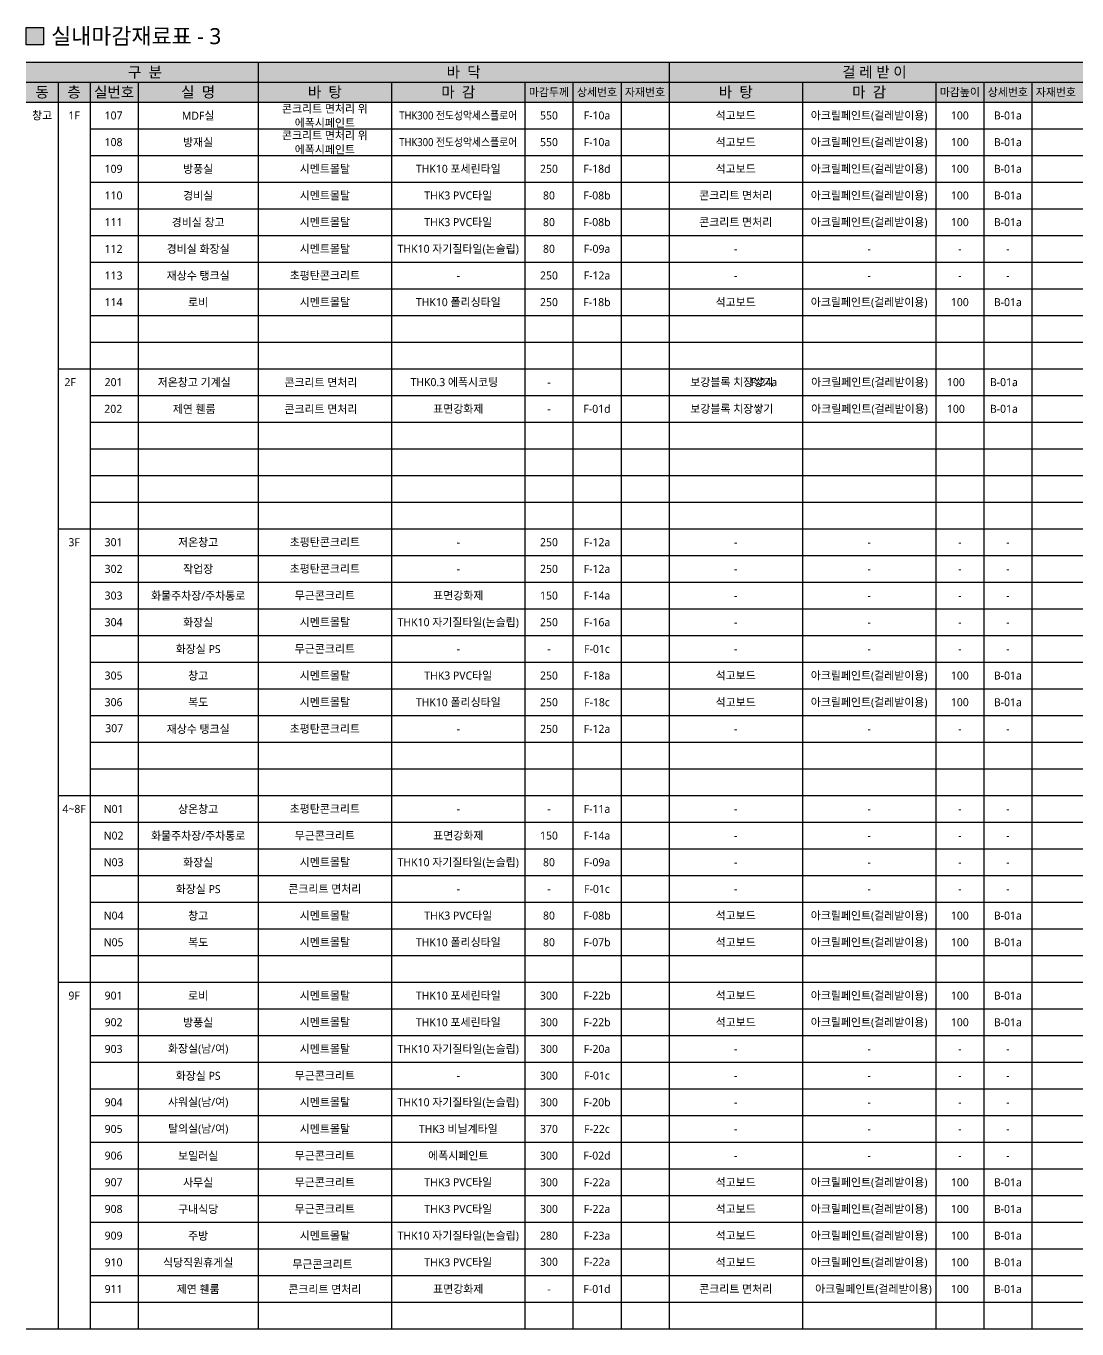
# Model space of a CAD drawing. Header units: millimetres. Extents: x 38 to 24868, y -11128 to 6117.
# Drawn here: x 16918 to 20857, y 1232 to 6117 of the extents above; entities that cross this region are included whole.
import ezdxf
from ezdxf.enums import TextEntityAlignment as Align

# ---------------------------------------------------------------- set-up
doc = ezdxf.new("R2010")
doc.units = ezdxf.units.MM
doc.layers.get('0').update_dxf_attribs({"linetype": 'CONTINUOUS'})
for name, color, linetype, lineweight in [('A-MKXS-TEXT1', 3, 'CONTINUOUS', 25), ('A-XXXX-SYMB', 7, 'CONTINUOUS', 25), ('A-XXXX-TABL', 7, 'CONTINUOUS', 25), ('A-XXXX-TXT2', 3, 'CONTINUOUS', 25)]:
    doc.layers.add(name, color=color, linetype=linetype, lineweight=lineweight)
doc.layers.add('A-XXXX-SOLD', color=252, linetype='CONTINUOUS')
doc.styles.add('맑은고딕', font='malgun.ttf')

# ---------------------------------------------------------------- blocks, each defined once
blk = doc.blocks.new('상온창고 재료마감표')
at = {"layer": 'A-MKXS-TEXT1', "style": '맑은고딕'}
for s, p in [('상온창고', (225, -50)), ('화물주차장/주차통로', (225, -150)), ('화장실', (225, -250)), ('화장실 PS', (225, -350)), ('창고', (225, -450)), ('복도', (225, -550))]:
    blk.add_text(s, height=30, dxfattribs=at).set_placement(p, align=Align.MIDDLE)
for s, p in [('초평탄콘크리트', (700, -50)), ('F-11a', (1720, -50)), ('콘크리트 면처리', (3780, -52.9)), ('친환경 수성페인트 (2회)', (4280, -50)), ('W-01a', (4800, -50)), ('PC구조 부재노출', (5320, -50)), ('-', (1200, -50)), ('-', (1540, -50)), ('-', (2240, -50)), ('-', (2740, -50)), ('-', (3080, -50)), ('-', (3260, -50)), ('-', (4620, -50)), ('-', (5820, -50)), ('-', (6160, -50)), ('-', (6340, -50)), ('무근콘크리트', (700, -150)), ('표면강화제', (1200, -150)), ('150', (1540, -150)), ('F-14a', (1720, -150)), ('콘크리트 면처리', (3780, -152.9)), ('친환경 수성페인트 (2회)', (4280, -150)), ('W-01a', (4800, -150)), ('PC구조 부재노출', (5320, -150)), ('-', (2240, -150)), ('-', (2740, -150)), ('-', (3080, -150)), ('-', (3260, -150)), ('-', (4620, -150)), ('-', (5820, -150)), ('-', (6160, -150)), ('-', (6340, -150)), ('시멘트몰탈', (700, -250)), ('THK10 자기질타일(논슬립)', (1200, -250)), ('80', (1540, -250)), ('F-09a', (1720, -250)), ('석고보드', (3780, -252.9)), ('THK7 도기질타일', (4280, -250)), ('30', (4620, -250)), ('W-07a', (4800, -250)), ('경량철골 천장틀', (5320, -250)), ('THK1.2 PVC천장재', (5820, -250)), ('2,400', (6160, -250)), ('C-03a', (6340, -250)), ('-', (2240, -250)), ('-', (2740, -250)), ('-', (3080, -250)), ('-', (3260, -250)), ('콘크리트 면처리', (700, -350)), ('F-01c', (1720, -350)), ('-', (1200, -350)), ('-', (1540, -350)), ('-', (2240, -350)), ('-', (2740, -350)), ('-', (3080, -350)), ('-', (3260, -350)), ('-', (3780, -352.9)), ('-', (4280, -350)), ('-', (4620, -350)), ('-', (4800, -350)), ('-', (5320, -350)), ('-', (5820, -350)), ('-', (6160, -350)), ('-', (6340, -350)), ('시멘트몰탈', (700, -450)), ('THK3 PVC타일', (1200, -450)), ('80', (1540, -450)), ('F-08b', (1720, -450)), ('석고보드', (2240, -450)), ('아크릴페인트(걸레받이용)', (2740, -450)), ('100', (3080, -450)), ('B-01a', (3260, -450)), ('석고보드', (3780, -452.9)), ('친환경 수성페인트 (2회)', (4280, -450)), ('W-03a', (4800, -450)), ('경량철골 천장틀(M-BAR)', (5320, -450)), ('THK9 무석면텍스', (5820, -450)), ('2,700', (6160, -450)), ('C-02a', (6340, -450)), ('-', (4620, -450)), ('시멘트몰탈', (700, -550)), ('THK10 폴리싱타일', (1200, -550)), ('80', (1540, -550)), ('F-07b', (1720, -550)), ('석고보드', (2240, -550)), ('아크릴페인트(걸레받이용)', (2740, -550)), ('100', (3080, -550)), ('B-01a', (3260, -550)), ('석고보드', (3780, -552.9)), ('친환경 수성페인트 (2회)', (4280, -550)), ('W-03a', (4800, -550)), ('경량철골 천장틀(M-BAR)', (5320, -550)), ('THK12 암면흡음텍스', (5820, -550)), ('2,700', (6160, -550)), ('C-02b', (6340, -550)), ('-', (4620, -550))]:
    blk.add_text(s, height=30, dxfattribs=at).set_placement(p, align=Align.MIDDLE_CENTER)

msp = doc.modelspace()

# ---------------------------------------------------------------- hatches: boundary and pattern name
at = {"layer": 'A-XXXX-SOLD', "true_color": 0xe3e3e3}
h = msp.add_hatch(color=254, dxfattribs=at)
h.dxf.hatch_style = 1
h.paths.add_polyline_path([(24105.6, 5982.2), (16918.1, 5982.2), (16918.1, 5907.2), (23948.1, 5907.2), (23948.1, 5832.2), (24105.6, 5832.2)])
at = {"layer": 'A-XXXX-SOLD'}
h = msp.add_hatch(color=256, dxfattribs=at)
h.dxf.hatch_style = 1
h.paths.add_polyline_path([(23948.1, 5832.2), (16918.1, 5832.2), (16918.1, 5907.2), (23948.1, 5907.2)])
at = {"layer": 'A-XXXX-SYMB'}
msp.add_hatch(color=256, dxfattribs=at).paths.add_polyline_path([(16918.1, 6047), (16982.9, 6047), (16982.9, 6111.8), (16918.1, 6111.8)])

# ---------------------------------------------------------------- linework, layer by layer
msp.add_lwpolyline([(16918.1, 6111.8), (16982.9, 6111.8), (16982.9, 6047), (16918.1, 6047)], close=True, dxfattribs=at)
at = {"layer": 'A-XXXX-TABL', "color": 2}
for p, q in [((16918.1, 5982.2), (24105.6, 5982.2)), ((16918.1, 5832.2), (24105.6, 5832.2)), ((16918.1, 1232.2), (24105.6, 1232.2))]:
    msp.add_line(p, q, dxfattribs=at)
at = {"layer": 'A-XXXX-TABL', "color": 3}
for p, q in [((17788.1, 5982.2), (17788.1, 1232.2)), ((19328.1, 5982.2), (19328.1, 1232.2)), ((16918.1, 5907.2), (23948.1, 5907.2)), ((17038.1, 4832.2), (24105.6, 4832.2)), ((17038.1, 4232.2), (24105.6, 4232.2)), ((17038.1, 3232.2), (24105.6, 3232.2)), ((17038.1, 2532.2), (24105.6, 2532.2))]:
    msp.add_line(p, q, dxfattribs=at)
at = {"layer": 'A-XXXX-TABL'}
for p, q in [((17158.1, 5907.2), (17158.1, 1232.2)), ((17338.1, 5907.2), (17338.1, 1232.2)), ((18288.1, 5907.2), (18288.1, 1232.2)), ((18788.1, 5907.2), (18788.1, 1232.2)), ((18968.1, 5907.2), (18968.1, 1232.2)), ((19148.1, 5907.2), (19148.1, 1232.2)), ((19828.1, 5907.2), (19828.1, 1232.2)), ((20328.1, 5907.2), (20328.1, 1232.2)), ((20508.1, 5907.2), (20508.1, 1232.2)), ((20688.1, 5907.2), (20688.1, 1232.2))]:
    msp.add_line(p, q, dxfattribs=at)
at = {"layer": 'A-XXXX-TABL', "color": 8}
for p, q in [((17158.1, 5732.2), (24105.6, 5732.2)), ((17158.1, 5632.2), (24105.6, 5632.2)), ((17158.1, 5532.2), (24105.6, 5532.2)), ((17158.1, 5432.2), (24105.6, 5432.2)), ((17158.1, 5332.2), (24105.6, 5332.2)), ((17158.1, 5332.2), (24105.6, 5332.2)), ((17158.1, 5232.2), (24105.6, 5232.2)), ((17158.1, 5132.2), (24105.6, 5132.2)), ((17158.1, 5032.2), (24105.6, 5032.2)), ((17158.1, 4932.2), (24105.6, 4932.2)), ((17158.1, 4732.2), (24105.6, 4732.2)), ((17158.1, 4632.2), (24105.6, 4632.2)), ((17158.1, 4532.2), (24105.6, 4532.2)), ((17158.1, 4432.2), (24105.6, 4432.2)), ((17158.1, 4332.2), (24105.6, 4332.2)), ((17158.1, 4132.2), (24105.6, 4132.2)), ((17158.1, 4032.2), (24105.6, 4032.2)), ((17158.1, 3932.2), (24105.6, 3932.2)), ((17158.1, 3832.2), (24105.6, 3832.2)), ((17158.1, 3732.2), (24105.6, 3732.2)), ((17158.1, 3632.2), (24105.6, 3632.2)), ((17158.1, 3532.2), (24105.6, 3532.2)), ((17158.1, 3432.2), (24105.6, 3432.2)), ((17158.1, 3332.2), (24105.6, 3332.2)), ((17158.1, 3132.2), (24105.6, 3132.2)), ((17158.1, 3032.2), (24105.6, 3032.2)), ((17158.1, 2932.2), (24105.6, 2932.2)), ((17158.1, 2832.2), (24105.6, 2832.2)), ((17158.1, 2732.2), (24105.6, 2732.2)), ((17158.1, 2632.2), (24105.6, 2632.2)), ((17158.1, 2432.2), (24105.6, 2432.2)), ((17158.1, 2332.2), (24105.6, 2332.2)), ((17158.1, 2232.2), (24105.6, 2232.2)), ((17158.1, 2132.2), (24105.6, 2132.2)), ((17158.1, 2032.2), (24105.6, 2032.2)), ((17158.1, 1932.2), (24105.6, 1932.2)), ((17158.1, 1832.2), (24105.6, 1832.2)), ((17158.1, 1732.2), (24105.6, 1732.2)), ((17158.1, 1632.2), (24105.6, 1632.2)), ((17158.1, 1532.2), (24105.6, 1532.2)), ((17158.1, 1432.2), (24105.6, 1432.2)), ((17158.1, 1332.2), (24105.6, 1332.2))]:
    msp.add_line(p, q, dxfattribs=at)
at = {"layer": 'A-XXXX-TABL'}
msp.add_lwpolyline([(17038.1, 5907.2), (17038.1, 1232.2)], dxfattribs=at)

# ---------------------------------------------------------------- block references
msp.add_blockref('상온창고 재료마감표', (17338.1, 3232.2))

# ---------------------------------------------------------------- texts
at = {"layer": 'A-MKXS-TEXT1', "style": '맑은고딕'}
for s, p in [('콘크리트 면처리 위', (18038.1, 5807.3)), ('창고', (16978.1, 5782.2)), ('1F', (17098.1, 5782.2)), ('에폭시페인트', (18038.1, 5754.4)), ('550', (18878.1, 5782.2)), ('F-10a', (19058.1, 5782.2)), ('석고보드', (19578.1, 5782.2)), ('아크릴페인트(걸레받이용)', (20078.1, 5782.2)), ('100', (20418.1, 5782.2)), ('B-01a', (20598.1, 5782.2)), ('콘크리트 면처리 위', (18038.1, 5707.3)), ('에폭시페인트', (18038.1, 5654.4)), ('550', (18878.1, 5682.2)), ('F-10a', (19058.1, 5682.2)), ('석고보드', (19578.1, 5682.2)), ('아크릴페인트(걸레받이용)', (20078.1, 5682.2)), ('100', (20418.1, 5682.2)), ('B-01a', (20598.1, 5682.2)), ('시멘트몰탈', (18038.1, 5582.2)), ('THK10 포세린타일', (18538.1, 5582.2)), ('250', (18878.1, 5582.2)), ('F-18d', (19058.1, 5582.2)), ('석고보드', (19578.1, 5582.2)), ('아크릴페인트(걸레받이용)', (20078.1, 5582.2)), ('100', (20418.1, 5582.2)), ('B-01a', (20598.1, 5582.2)), ('시멘트몰탈', (18038.1, 5482.2)), ('THK3 PVC타일', (18538.1, 5482.2)), ('80', (18878.1, 5482.2)), ('F-08b', (19058.1, 5482.2)), ('콘크리트 면처리', (19578.1, 5482.2)), ('아크릴페인트(걸레받이용)', (20078.1, 5482.2)), ('100', (20418.1, 5482.2)), ('B-01a', (20598.1, 5482.2)), ('시멘트몰탈', (18038.1, 5382.2)), ('THK3 PVC타일', (18538.1, 5382.2)), ('80', (18878.1, 5382.2)), ('F-08b', (19058.1, 5382.2)), ('콘크리트 면처리', (19578.1, 5382.2)), ('아크릴페인트(걸레받이용)', (20078.1, 5382.2)), ('100', (20418.1, 5382.2)), ('B-01a', (20598.1, 5382.2)), ('시멘트몰탈', (18038.1, 5282.2)), ('THK10 자기질타일(논슬립)', (18538.1, 5282.2)), ('80', (18878.1, 5282.2)), ('F-09a', (19058.1, 5282.2)), ('-', (19578.1, 5282.2)), ('-', (20078.1, 5282.2)), ('-', (20418.1, 5282.2)), ('-', (20598.1, 5282.2)), ('초평탄콘크리트', (18038.1, 5182.2)), ('-', (18538.1, 5182.2)), ('250', (18878.1, 5182.2)), ('F-12a', (19058.1, 5182.2)), ('-', (19578.1, 5182.2)), ('-', (20078.1, 5182.2)), ('-', (20418.1, 5182.2)), ('-', (20598.1, 5182.2)), ('시멘트몰탈', (18038.1, 5082.2)), ('THK10 폴리싱타일', (18538.1, 5082.2)), ('250', (18878.1, 5082.2)), ('F-18b', (19058.1, 5082.2)), ('석고보드', (19578.1, 5082.2)), ('아크릴페인트(걸레받이용)', (20078.1, 5082.2)), ('100', (20418.1, 5082.2)), ('B-01a', (20598.1, 5082.2)), ('2F', (17083.3, 4782.2)), ('콘크리트 면처리', (18023.3, 4781.1)), ('THK0.3 에폭시코팅', (18523.3, 4782.2)), ('보강블록 치장쌓기', (19563.3, 4782.2)), ('F-24a', (19683.9, 4782.2)), ('아크릴페인트(걸레받이용)', (20079.5, 4782.2)), ('100', (20403.3, 4782.2)), ('B-01a', (20583.3, 4782.2)), ('-', (18878.1, 4782.2)), ('콘크리트 면처리', (18023.3, 4681.1)), ('표면강화제', (18538.1, 4682.2)), ('F-01d', (19058.1, 4682.2)), ('보강블록 치장쌓기', (19563.3, 4682.2)), ('아크릴페인트(걸레받이용)', (20079.5, 4682.2)), ('100', (20403.3, 4682.2)), ('B-01a', (20583.3, 4682.2)), ('-', (18878.1, 4682.2)), ('3F', (17098.1, 4182.2)), ('초평탄콘크리트', (18038.1, 4182.2)), ('-', (18538.1, 4182.2)), ('250', (18878.1, 4182.2)), ('F-12a', (19058.1, 4182.2)), ('-', (19578.1, 4182.2)), ('-', (20078.1, 4182.2)), ('-', (20418.1, 4182.2)), ('-', (20598.1, 4182.2)), ('초평탄콘크리트', (18038.1, 4082.2)), ('-', (18538.1, 4082.2)), ('250', (18878.1, 4082.2)), ('F-12a', (19058.1, 4082.2)), ('-', (19578.1, 4082.2)), ('-', (20078.1, 4082.2)), ('-', (20418.1, 4082.2)), ('-', (20598.1, 4082.2)), ('무근콘크리트', (18038.1, 3982.2)), ('표면강화제', (18538.1, 3982.2)), ('150', (18878.1, 3982.2)), ('F-14a', (19058.1, 3982.2)), ('-', (19578.1, 3982.2)), ('-', (20078.1, 3982.2)), ('-', (20418.1, 3982.2)), ('-', (20598.1, 3982.2)), ('시멘트몰탈', (18038.1, 3882.2)), ('THK10 자기질타일(논슬립)', (18538.1, 3882.2)), ('250', (18878.1, 3882.2)), ('F-16a', (19058.1, 3882.2)), ('-', (19578.1, 3882.2)), ('-', (20078.1, 3882.2)), ('-', (20418.1, 3882.2)), ('-', (20598.1, 3882.2)), ('무근콘크리트', (18038.1, 3782.2)), ('-', (18538.1, 3782.2)), ('-', (18878.1, 3782.2)), ('F-01c', (19058.1, 3782.2)), ('-', (19578.1, 3782.2)), ('-', (20078.1, 3782.2)), ('-', (20418.1, 3782.2)), ('-', (20598.1, 3782.2)), ('시멘트몰탈', (18038.1, 3682.2)), ('THK3 PVC타일', (18538.1, 3682.2)), ('250', (18878.1, 3682.2)), ('F-18a', (19058.1, 3682.2)), ('석고보드', (19578.1, 3682.2)), ('아크릴페인트(걸레받이용)', (20078.1, 3682.2)), ('100', (20418.1, 3682.2)), ('B-01a', (20598.1, 3682.2)), ('시멘트몰탈', (18038.1, 3582.2)), ('THK10 폴리싱타일', (18538.1, 3582.2)), ('250', (18878.1, 3582.2)), ('F-18c', (19058.1, 3582.2)), ('석고보드', (19578.1, 3582.2)), ('아크릴페인트(걸레받이용)', (20078.1, 3582.2)), ('100', (20418.1, 3582.2)), ('B-01a', (20598.1, 3582.2)), ('초평탄콘크리트', (18038.1, 3482.2)), ('-', (18538.1, 3482.2)), ('250', (18878.1, 3482.2)), ('F-12a', (19058.1, 3482.2)), ('-', (19578.1, 3482.2)), ('-', (20078.1, 3482.2)), ('-', (20418.1, 3482.2)), ('-', (20598.1, 3482.2)), ('4~8F', (17098.1, 3182.2)), ('9F', (17098.1, 2482.2)), ('시멘트몰탈', (18038.1, 2482.2)), ('THK10 포세린타일', (18538.1, 2482.2)), ('300', (18878.1, 2482.2)), ('F-22b', (19058.1, 2482.2)), ('석고보드', (19578.1, 2482.2)), ('아크릴페인트(걸레받이용)', (20078.1, 2482.2)), ('100', (20418.1, 2482.2)), ('B-01a', (20598.1, 2482.2)), ('시멘트몰탈', (18038.1, 2382.2)), ('THK10 포세린타일', (18538.1, 2382.2)), ('300', (18878.1, 2382.2)), ('F-22b', (19058.1, 2382.2)), ('석고보드', (19578.1, 2382.2)), ('아크릴페인트(걸레받이용)', (20078.1, 2382.2)), ('100', (20418.1, 2382.2)), ('B-01a', (20598.1, 2382.2)), ('시멘트몰탈', (18038.1, 2282.2)), ('THK10 자기질타일(논슬립)', (18538.1, 2282.2)), ('300', (18878.1, 2282.2)), ('F-20a', (19058.1, 2282.2)), ('-', (19578.1, 2282.2)), ('-', (20078.1, 2282.2)), ('-', (20418.1, 2282.2)), ('-', (20598.1, 2282.2)), ('무근콘크리트', (18038.1, 2182.2)), ('-', (18538.1, 2182.2)), ('300', (18878.1, 2182.2)), ('F-01c', (19058.1, 2182.2)), ('-', (19578.1, 2182.2)), ('-', (20078.1, 2182.2)), ('-', (20418.1, 2182.2)), ('-', (20598.1, 2182.2)), ('시멘트몰탈', (18038.1, 2082.2)), ('THK10 자기질타일(논슬립)', (18538.1, 2082.2)), ('300', (18878.1, 2082.2)), ('F-20b', (19058.1, 2082.2)), ('-', (19578.1, 2082.2)), ('-', (20078.1, 2082.2)), ('-', (20418.1, 2082.2)), ('-', (20598.1, 2082.2)), ('시멘트몰탈', (18038.1, 1982.2)), ('THK3 비닐계타일', (18538.1, 1982.2)), ('370', (18878.1, 1982.2)), ('F-22c', (19058.1, 1982.2)), ('-', (19578.1, 1982.2)), ('-', (20078.1, 1982.2)), ('-', (20418.1, 1982.2)), ('-', (20598.1, 1982.2)), ('무근콘크리트', (18038.1, 1882.2)), ('에폭시페인트', (18538.1, 1882.2)), ('300', (18878.1, 1882.2)), ('F-02d', (19058.1, 1882.2)), ('-', (19578.1, 1882.2)), ('-', (20078.1, 1882.2)), ('-', (20418.1, 1882.2)), ('-', (20598.1, 1882.2)), ('무근콘크리트', (18038.1, 1782.2)), ('THK3 PVC타일', (18538.1, 1782.2)), ('300', (18878.1, 1782.2)), ('F-22a', (19058.1, 1782.2)), ('석고보드', (19578.1, 1782.2)), ('아크릴페인트(걸레받이용)', (20078.1, 1782.2)), ('100', (20418.1, 1782.2)), ('B-01a', (20598.1, 1782.2)), ('무근콘크리트', (18038.1, 1682.2)), ('THK3 PVC타일', (18538.1, 1682.2)), ('300', (18878.1, 1682.2)), ('F-22a', (19058.1, 1682.2)), ('석고보드', (19578.1, 1682.2)), ('아크릴페인트(걸레받이용)', (20078.1, 1682.2)), ('100', (20418.1, 1682.2)), ('B-01a', (20598.1, 1682.2)), ('시멘트몰탈', (18038.1, 1582.2)), ('THK10 자기질타일(논슬립)', (18538.1, 1582.2)), ('280', (18878.1, 1582.2)), ('F-23a', (19058.1, 1582.2)), ('석고보드', (19578.1, 1582.2)), ('아크릴페인트(걸레받이용)', (20078.1, 1582.2)), ('100', (20418.1, 1582.2)), ('B-01a', (20598.1, 1582.2)), ('무근콘크리트', (18029.2, 1475.2)), ('THK3 PVC타일', (18538.1, 1482.2)), ('300', (18878.1, 1484)), ('F-22a', (19058.1, 1484)), ('석고보드', (19578.1, 1482.2)), ('아크릴페인트(걸레받이용)', (20078.1, 1482.2)), ('100', (20418.1, 1482.2)), ('B-01a', (20598.1, 1482.2)), ('콘크리트 면처리', (18038.1, 1381.1)), ('표면강화제', (18538.1, 1382.2)), ('-', (18878.1, 1382.2)), ('F-01d', (19058.1, 1382.2)), ('콘크리트 면처리', (19578.1, 1382.2)), ('아크릴페인트(걸레받이용)', (20094.3, 1382.2)), ('100', (20418.1, 1382.2)), ('B-01a', (20598.1, 1382.2))]:
    msp.add_text(s, height=30, dxfattribs=at).set_placement(p, align=Align.MIDDLE_CENTER)
for s, p in [('107', (17246.1, 5782.2)), ('MDF실', (17563.1, 5782.2)), ('108', (17246.1, 5682.2)), ('방재실', (17563.1, 5682.2)), ('109', (17246.1, 5582.2)), ('방풍실', (17563.1, 5582.2)), ('110', (17246.1, 5482.2)), ('경비실', (17563.1, 5482.2)), ('111', (17246.1, 5382.2)), ('경비실 창고', (17563.1, 5382.2)), ('112', (17246.1, 5282.2)), ('경비실 화장실', (17563.1, 5282.2)), ('113', (17246.1, 5182.2)), ('재상수 탱크실', (17563.1, 5182.2)), ('114', (17246.1, 5082.2)), ('로비', (17563.1, 5082.2)), ('201', (17246.1, 4782.2)), ('저온창고 기계실', (17548.3, 4782.2)), ('202', (17244.9, 4682.2)), ('제연 휀룸', (17548.3, 4682.2)), ('301', (17246.1, 4182.2)), ('저온창고', (17563.1, 4182.2)), ('302', (17246.1, 4082.2)), ('작업장', (17563.1, 4082.2)), ('303', (17246.1, 3982.2)), ('화물주차장/주차통로', (17563.1, 3982.2)), ('304', (17246.1, 3882.2)), ('화장실', (17563.1, 3882.2)), ('화장실 PS', (17563.1, 3782.2)), ('305', (17246.1, 3682.2)), ('창고', (17563.1, 3682.2)), ('306', (17246.1, 3582.2)), ('복도', (17563.1, 3582.2)), ('307', (17248.4, 3484.7)), ('재상수 탱크실', (17563.1, 3482.2)), ('N01', (17246.1, 3182.2)), ('N02', (17246.1, 3082.2)), ('N03', (17246.1, 2982.2)), ('N04', (17246.1, 2782.2)), ('N05', (17246.1, 2682.2)), ('901', (17246.1, 2482.2)), ('로비', (17563.1, 2482.2)), ('902', (17246.1, 2382.2)), ('방풍실', (17563.1, 2382.2)), ('903', (17246.1, 2282.2)), ('화장실(남/여)', (17563.1, 2282.2)), ('화장실 PS', (17563.1, 2182.2)), ('샤워실(남/여)', (17563.1, 2082.2)), ('904', (17246.1, 2082.2)), ('905', (17246.1, 1982.2)), ('탈의실(남/여)', (17563.1, 1982.2)), ('906', (17246.1, 1882.2)), ('보일러실', (17563.1, 1882.2)), ('907', (17246.1, 1782.2)), ('사무실', (17563.1, 1782.2)), ('908', (17246.1, 1682.2)), ('구내식당', (17563.1, 1682.2)), ('909', (17246.1, 1582.2)), ('주방', (17563.1, 1582.2)), ('910', (17246.1, 1482.2)), ('식당직원휴게실', (17563.1, 1482.2)), ('911', (17246.1, 1382.2)), ('제연 휀룸', (17563.1, 1382.2))]:
    msp.add_text(s, height=30, dxfattribs=at).set_placement(p, align=Align.MIDDLE)
at = {"layer": 'A-MKXS-TEXT1', "style": '맑은고딕', "width": 0.9}
for p in [(18538.1, 5782.2), (18538.1, 5682.2)]:
    msp.add_text('THK300 전도성악세스플로어', height=30, dxfattribs=at).set_placement(p, align=Align.MIDDLE_CENTER)
at = {"layer": 'A-XXXX-TXT2', "style": '맑은고딕'}
msp.add_text('실내마감재료표 - 3', height=60, dxfattribs=at).set_placement((17012, 6049.7))
for s, height, p in [('구  분', 40, (17363.7, 5944.7)), ('바  닥', 40, (18558.1, 5944.7)), ('걸 레 받 이', 40, (20098.1, 5944.7)), ('동', 40, (16978.1, 5869.7)), ('층', 40, (17098.1, 5869.7)), ('실번호', 40, (17248.1, 5869.7)), ('실  명', 40, (17563.1, 5869.7)), ('바  탕', 40, (18038.1, 5869.7)), ('마  감', 40, (18538.1, 5869.7)), ('마감두께', 30, (18878.1, 5869.7)), ('상세번호', 30, (19058.1, 5869.7)), ('자재번호', 30, (19238.1, 5869.7)), ('바  탕', 40, (19578.1, 5869.7)), ('마  감', 40, (20078.1, 5869.7)), ('마감높이', 30, (20418.1, 5869.7)), ('상세번호', 30, (20598.1, 5869.7)), ('자재번호', 30, (20778.1, 5869.7))]:
    msp.add_text(s, height=height, dxfattribs=at).set_placement(p, align=Align.MIDDLE_CENTER)

doc.saveas('drawing.dxf')
